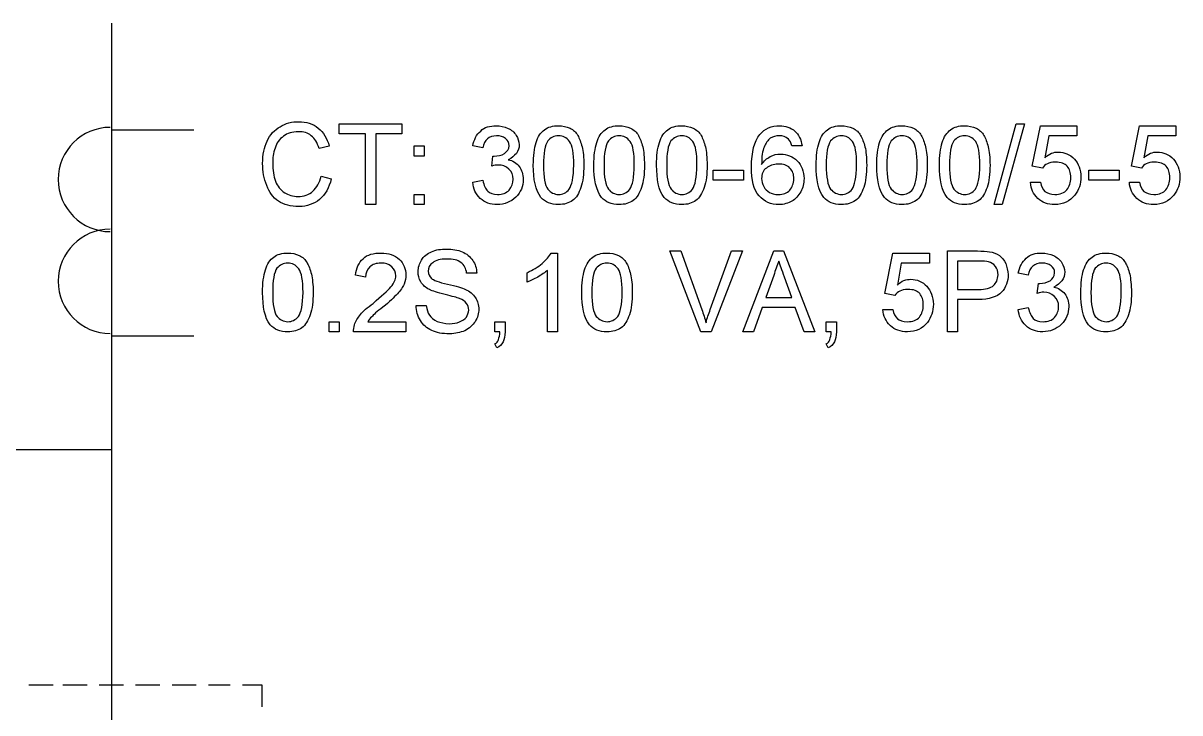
# Model space of a CAD drawing. Header units: millimetres. Extents: x 12 to 286, y 8 to 173.
# Drawn here: x 214.75 to 234.95, y 30.95 to 43 of the extents above; entities that cross this region are included whole.
import ezdxf

# ---------------------------------------------------------------- set-up
doc = ezdxf.new("R2010")
doc.units = ezdxf.units.MM
doc.layers.get('0').update_dxf_attribs({"linetype": 'CONTINUOUS'})

msp = doc.modelspace()

# ---------------------------------------------------------------- linework, layer by layer
at = {"color": 0}
for p, q in [((216.295, 42.9962), (216.295, 31.4399)), ((220.274, 41.0626), (220.274, 41.239)), ((220.274, 41.239), (221.368, 41.239)), ((221.368, 41.239), (221.368, 41.0626)), ((231.705, 39.8279), (232.092, 41.239)), ((232.237, 41.239), (231.849, 39.8279)), ((232.092, 41.239), (232.237, 41.239)), ((232.374, 40.4992), (232.517, 41.2048)), ((232.517, 41.2048), (233.15, 41.2048)), ((233.15, 41.2048), (233.15, 41.0284)), ((234.104, 40.4992), (234.244, 41.2048)), ((234.244, 41.2048), (234.88, 41.2048)), ((234.88, 41.2048), (234.88, 41.0284)), ((216.295, 41.1346), (217.734, 41.1346)), ((220.733, 41.0626), (220.274, 41.0626)), ((220.733, 39.8279), (220.733, 41.0626)), ((221.368, 41.0626), (220.909, 41.0626)), ((220.909, 41.0626), (220.909, 39.8279)), ((232.66, 41.0284), (232.593, 40.6439)), ((233.15, 41.0284), (232.66, 41.0284)), ((234.388, 41.0284), (234.322, 40.6439)), ((234.88, 41.0284), (234.388, 41.0284)), ((220.097, 40.8506), (219.921, 40.8065)), ((221.58, 40.6756), (221.58, 40.852)), ((221.58, 40.852), (221.757, 40.852)), ((221.757, 40.852), (221.757, 40.6756)), ((222.779, 40.816), (222.603, 40.852)), ((228.353, 40.852), (228.177, 40.852)), ((228.353, 40.852), (228.353, 40.852)), ((221.757, 40.6756), (221.58, 40.6756)), ((222.936, 40.4992), (222.954, 40.6756)), ((223.661, 40.5158), (223.661, 40.5158)), ((224.719, 40.5158), (224.719, 40.5158)), ((225.814, 40.5158), (225.814, 40.5158)), ((226.8, 40.2526), (226.8, 40.429)), ((226.8, 40.429), (227.329, 40.429)), ((227.329, 40.429), (227.329, 40.2526)), ((228.6, 40.5158), (228.6, 40.5158)), ((229.658, 40.5158), (229.658, 40.5158)), ((230.753, 40.5158), (230.753, 40.5158)), ((232.551, 40.4633), (232.374, 40.4992)), ((233.363, 40.2526), (233.363, 40.429)), ((233.363, 40.429), (233.892, 40.429)), ((233.892, 40.429), (233.892, 40.2526)), ((234.28, 40.4633), (234.104, 40.4992)), ((219.957, 40.3257), (220.133, 40.2788)), ((222.603, 40.2167), (222.779, 40.2526)), ((227.329, 40.2526), (226.8, 40.2526)), ((232.34, 40.2167), (232.517, 40.2167)), ((233.892, 40.2526), (233.363, 40.2526)), ((234.068, 40.2167), (234.244, 40.2167)), ((221.58, 39.8279), (221.58, 40.0043)), ((221.58, 40.0043), (221.757, 40.0043)), ((221.757, 40.0043), (221.757, 39.8279)), ((220.909, 39.8279), (220.733, 39.8279)), ((221.757, 39.8279), (221.58, 39.8279)), ((231.849, 39.8279), (231.705, 39.8279)), ((223.971, 38.9819), (224.084, 38.9819)), ((224.084, 38.9819), (224.084, 37.6068)), ((226.587, 37.6068), (226.044, 39.0179)), ((226.044, 39.0179), (226.237, 39.0179)), ((226.237, 39.0179), (226.603, 37.9952)), ((226.751, 37.9952), (227.119, 39.0179)), ((227.312, 39.0179), (226.769, 37.6068)), ((227.119, 39.0179), (227.312, 39.0179)), ((227.321, 37.6068), (227.863, 39.0179)), ((227.863, 39.0179), (228.032, 39.0179)), ((228.032, 39.0179), (228.574, 37.6068)), ((229.799, 38.2764), (229.941, 38.9819)), ((229.941, 38.9819), (230.576, 38.9819)), ((230.576, 38.9819), (230.576, 38.8056)), ((230.893, 37.6068), (230.893, 39.0179)), ((230.893, 39.0179), (231.417, 39.0179)), ((230.084, 38.8056), (230.018, 38.421)), ((230.576, 38.8056), (230.084, 38.8056)), ((231.435, 38.8415), (231.069, 38.8415)), ((231.069, 38.8415), (231.069, 38.3466)), ((220.733, 38.559), (220.556, 38.5932)), ((222.673, 38.6292), (222.497, 38.6292)), ((223.555, 38.475), (223.555, 38.6373)), ((223.908, 37.6068), (223.908, 38.6789)), ((227.858, 38.5921), (227.721, 38.2062)), ((232.304, 38.5932), (232.128, 38.6292)), ((228.174, 38.2062), (228.049, 38.559)), ((232.461, 38.2764), (232.479, 38.4528)), ((218.935, 38.293), (218.935, 38.293)), ((224.507, 38.293), (224.507, 38.293)), ((227.721, 38.2062), (228.174, 38.2062)), ((229.975, 38.2404), (229.799, 38.2764)), ((231.069, 38.3466), (231.439, 38.3466)), ((233.222, 38.293), (233.222, 38.293)), ((221.615, 38.064), (221.791, 38.064)), ((227.657, 38.0298), (227.506, 37.6068)), ((228.236, 38.0298), (227.657, 38.0298)), ((228.388, 37.6068), (228.236, 38.0298)), ((229.765, 37.9938), (229.941, 37.9938)), ((231.428, 38.1702), (231.069, 38.1702)), ((231.069, 38.1702), (231.069, 37.6068)), ((232.128, 37.9938), (232.304, 38.0298)), ((220.097, 37.6068), (220.097, 37.7832)), ((220.097, 37.7832), (220.274, 37.7832)), ((220.274, 37.7832), (220.274, 37.6068)), ((220.772, 37.7832), (221.438, 37.7832)), ((221.438, 37.7832), (221.438, 37.6068)), ((222.992, 37.6068), (222.992, 37.7832)), ((222.992, 37.7832), (223.168, 37.7832)), ((223.168, 37.7832), (223.168, 37.6068)), ((228.776, 37.6068), (228.776, 37.7832)), ((228.776, 37.7832), (228.953, 37.7832)), ((228.953, 37.7832), (228.953, 37.6068)), ((220.274, 37.6068), (220.097, 37.6068)), ((221.438, 37.6068), (220.522, 37.6068)), ((223.078, 37.6068), (222.992, 37.6068)), ((224.084, 37.6068), (223.908, 37.6068)), ((226.769, 37.6068), (226.587, 37.6068)), ((227.506, 37.6068), (227.321, 37.6068)), ((228.574, 37.6068), (228.388, 37.6068)), ((228.863, 37.6068), (228.776, 37.6068)), ((231.069, 37.6068), (230.893, 37.6068)), ((216.295, 37.5349), (217.734, 37.5349)), ((223.026, 37.3242), (222.992, 37.3944)), ((228.812, 37.3242), (228.776, 37.3944)), ((216.295, 35.5466), (211.554, 35.5466)), ((214.855, 31.4399), (215.278, 31.4399)), ((215.448, 31.4399), (215.872, 31.4399)), ((216.083, 31.4399), (216.506, 31.4399)), ((216.295, 31.4399), (216.295, 29.8304)), ((216.718, 31.4399), (217.142, 31.4399)), ((217.354, 31.4399), (217.777, 31.4399)), ((217.989, 31.4399), (218.369, 31.4399)), ((218.582, 31.4399), (218.919, 31.4399)), ((218.919, 31.4399), (218.919, 31.0582))]:
    msp.add_line(p, q, dxfattribs=at)
for points in [[(219.242, 41.1882), (219.333, 41.2517), (219.45, 41.275), (219.568, 41.275)], [(219.568, 41.275), (219.691, 41.275), (219.815, 41.238), (219.906, 41.1635)], [(222.743, 41.1124), (222.804, 41.1812), (222.906, 41.2048), (223.015, 41.2048)], [(223.015, 41.2048), (223.081, 41.2048), (223.157, 41.1896), (223.22, 41.1593)], [(223.857, 41.1346), (223.916, 41.1812), (224.004, 41.2048), (224.102, 41.2048)], [(224.102, 41.2048), (224.168, 41.2048), (224.241, 41.1896), (224.302, 41.1607)], [(224.915, 41.1346), (224.975, 41.1812), (225.063, 41.2048), (225.16, 41.2048)], [(225.16, 41.2048), (225.227, 41.2048), (225.3, 41.1896), (225.36, 41.1607)], [(226.009, 41.1346), (226.067, 41.1812), (226.155, 41.2048), (226.255, 41.2048)], [(226.255, 41.2048), (226.321, 41.2048), (226.392, 41.1896), (226.454, 41.1607)], [(227.619, 41.0503), (227.701, 41.1565), (227.819, 41.2048), (227.963, 41.2048)], [(227.963, 41.2048), (228.06, 41.2048), (228.16, 41.173), (228.229, 41.111)], [(228.796, 41.1346), (228.855, 41.1812), (228.943, 41.2048), (229.041, 41.2048)], [(229.041, 41.2048), (229.107, 41.2048), (229.18, 41.1896), (229.241, 41.1607)], [(229.854, 41.1346), (229.913, 41.1812), (230.002, 41.2048), (230.099, 41.2048)], [(230.099, 41.2048), (230.166, 41.2048), (230.239, 41.1896), (230.299, 41.1607)], [(230.948, 41.1346), (231.006, 41.1812), (231.094, 41.2048), (231.194, 41.2048)], [(231.194, 41.2048), (231.26, 41.2048), (231.331, 41.1896), (231.393, 41.1607)], [(216.274, 41.1759), (215.772, 41.1759), (215.364, 40.7691), (215.364, 40.2664)], [(219.014, 40.936), (219.064, 41.0531), (219.144, 41.1304), (219.242, 41.1882)], [(219.3, 41.0214), (219.225, 40.972), (219.181, 40.9004), (219.152, 40.8146)], [(219.56, 41.0986), (219.447, 41.0986), (219.37, 41.0725), (219.3, 41.0214)], [(219.785, 41.0298), (219.724, 41.0863), (219.651, 41.0986), (219.56, 41.0986)], [(219.921, 40.8065), (219.891, 40.9127), (219.845, 40.9829), (219.785, 41.0298)], [(219.906, 41.1635), (219.992, 41.0916), (220.062, 40.9843), (220.097, 40.8506)], [(222.603, 40.852), (222.624, 40.9635), (222.67, 41.0503), (222.743, 41.1124)], [(223.02, 41.0284), (222.947, 41.0284), (222.903, 41.0104), (222.86, 40.9744)], [(223.177, 40.9801), (223.133, 41.0161), (223.084, 41.0284), (223.02, 41.0284)], [(223.22, 41.1593), (223.277, 41.1332), (223.331, 41.0877), (223.363, 41.0365)], [(223.363, 41.0365), (223.391, 40.9938), (223.415, 40.9293), (223.415, 40.8711)], [(223.711, 40.9099), (223.738, 41.0175), (223.792, 41.0877), (223.857, 41.1346)], [(224.101, 41.0284), (224.021, 41.0284), (223.963, 40.9981), (223.913, 40.9388)], [(224.295, 40.9265), (224.236, 41.0048), (224.182, 41.0284), (224.101, 41.0284)], [(224.302, 41.1607), (224.36, 41.1346), (224.408, 41.0905), (224.437, 41.0351)], [(224.437, 41.0351), (224.467, 40.9896), (224.492, 40.9127), (224.513, 40.8354)], [(224.769, 40.9099), (224.797, 41.0175), (224.85, 41.0877), (224.915, 41.1346)], [(225.159, 41.0284), (225.079, 41.0284), (225.021, 40.9981), (224.972, 40.9388)], [(225.353, 40.9265), (225.294, 41.0048), (225.24, 41.0284), (225.159, 41.0284)], [(225.36, 41.1607), (225.418, 41.1346), (225.466, 41.0905), (225.495, 41.0351)], [(225.495, 41.0351), (225.526, 40.9896), (225.55, 40.9127), (225.571, 40.8354)], [(225.862, 40.9099), (225.891, 41.0175), (225.945, 41.0877), (226.009, 41.1346)], [(226.252, 41.0284), (226.172, 41.0284), (226.115, 40.9981), (226.065, 40.9388)], [(226.446, 40.9265), (226.387, 41.0048), (226.334, 41.0284), (226.252, 41.0284)], [(226.454, 41.1607), (226.512, 41.1346), (226.559, 41.0905), (226.59, 41.0351)], [(226.59, 41.0351), (226.62, 40.9896), (226.645, 40.9127), (226.665, 40.8354)], [(227.471, 40.4827), (227.471, 40.7487), (227.52, 40.9317), (227.619, 41.0503)], [(227.952, 41.0284), (227.893, 41.0284), (227.849, 41.0147), (227.798, 40.9871)], [(228.115, 40.9691), (228.068, 41.0161), (228.017, 41.0284), (227.952, 41.0284)], [(228.229, 41.111), (228.293, 41.0559), (228.34, 40.9621), (228.353, 40.852)], [(228.65, 40.9099), (228.677, 41.0175), (228.731, 41.0877), (228.796, 41.1346)], [(229.04, 41.0284), (228.96, 41.0284), (228.902, 40.9981), (228.852, 40.9388)], [(229.234, 40.9265), (229.175, 41.0048), (229.121, 41.0284), (229.04, 41.0284)], [(229.241, 41.1607), (229.298, 41.1346), (229.347, 41.0905), (229.376, 41.0351)], [(229.376, 41.0351), (229.406, 40.9896), (229.431, 40.9127), (229.452, 40.8354)], [(229.708, 40.9099), (229.736, 41.0175), (229.789, 41.0877), (229.854, 41.1346)], [(230.098, 41.0284), (230.018, 41.0284), (229.96, 40.9981), (229.911, 40.9388)], [(230.292, 40.9265), (230.233, 41.0048), (230.179, 41.0284), (230.098, 41.0284)], [(230.299, 41.1607), (230.357, 41.1346), (230.405, 41.0905), (230.434, 41.0351)], [(230.434, 41.0351), (230.464, 40.9896), (230.489, 40.9127), (230.51, 40.8354)], [(230.801, 40.9099), (230.83, 41.0175), (230.884, 41.0877), (230.948, 41.1346)], [(231.191, 41.0284), (231.111, 41.0284), (231.054, 40.9981), (231.003, 40.9388)], [(231.385, 40.9265), (231.326, 41.0048), (231.273, 41.0284), (231.191, 41.0284)], [(231.393, 41.1607), (231.451, 41.1346), (231.498, 41.0905), (231.528, 41.0351)], [(231.528, 41.0351), (231.559, 40.9896), (231.583, 40.9127), (231.604, 40.8354)], [(218.935, 40.5448), (218.935, 40.7031), (218.961, 40.8245), (219.014, 40.936)], [(219.152, 40.8146), (219.122, 40.7278), (219.111, 40.6382), (219.111, 40.5462)], [(222.86, 40.9744), (222.815, 40.9455), (222.792, 40.8862), (222.779, 40.816)], [(223.158, 40.7183), (223.202, 40.7568), (223.238, 40.7942), (223.238, 40.8563)], [(223.238, 40.8563), (223.238, 40.9166), (223.217, 40.9469), (223.177, 40.9801)], [(223.415, 40.8711), (223.415, 40.8217), (223.398, 40.7652), (223.366, 40.7197)], [(223.661, 40.5158), (223.661, 40.6809), (223.678, 40.8065), (223.711, 40.9099)], [(223.913, 40.9388), (223.861, 40.8686), (223.838, 40.7211), (223.838, 40.5172)], [(224.367, 40.5172), (224.367, 40.7278), (224.343, 40.8587), (224.295, 40.9265)], [(224.513, 40.8354), (224.531, 40.7624), (224.543, 40.6495), (224.543, 40.5158)], [(224.719, 40.5158), (224.719, 40.6809), (224.736, 40.8065), (224.769, 40.9099)], [(224.972, 40.9388), (224.919, 40.8686), (224.896, 40.7211), (224.896, 40.5172)], [(225.425, 40.5172), (225.425, 40.7278), (225.402, 40.8587), (225.353, 40.9265)], [(225.571, 40.8354), (225.589, 40.7624), (225.601, 40.6495), (225.601, 40.5158)], [(225.814, 40.5158), (225.814, 40.6809), (225.829, 40.8065), (225.862, 40.9099)], [(226.065, 40.9388), (226.013, 40.8686), (225.99, 40.7211), (225.99, 40.5172)], [(226.519, 40.5172), (226.519, 40.7278), (226.494, 40.8587), (226.446, 40.9265)], [(226.665, 40.8354), (226.683, 40.7624), (226.696, 40.6495), (226.696, 40.5158)], [(227.693, 40.8326), (227.66, 40.7719), (227.649, 40.6633), (227.648, 40.5253)], [(227.798, 40.9871), (227.755, 40.954), (227.724, 40.9004), (227.693, 40.8326)], [(228.177, 40.852), (228.162, 40.9056), (228.141, 40.9444), (228.115, 40.9691)], [(228.6, 40.5158), (228.6, 40.6809), (228.617, 40.8065), (228.65, 40.9099)], [(228.852, 40.9388), (228.8, 40.8686), (228.776, 40.7211), (228.776, 40.5172)], [(229.306, 40.5172), (229.306, 40.7278), (229.282, 40.8587), (229.234, 40.9265)], [(229.452, 40.8354), (229.47, 40.7624), (229.482, 40.6495), (229.482, 40.5158)], [(229.658, 40.5158), (229.658, 40.6809), (229.675, 40.8065), (229.708, 40.9099)], [(229.911, 40.9388), (229.858, 40.8686), (229.835, 40.7211), (229.835, 40.5172)], [(230.364, 40.5172), (230.364, 40.7278), (230.341, 40.8587), (230.292, 40.9265)], [(230.51, 40.8354), (230.528, 40.7624), (230.54, 40.6495), (230.54, 40.5158)], [(230.753, 40.5158), (230.753, 40.6809), (230.768, 40.8065), (230.801, 40.9099)], [(231.003, 40.9388), (230.952, 40.8686), (230.929, 40.7211), (230.929, 40.5172)], [(231.458, 40.5172), (231.458, 40.7278), (231.433, 40.8587), (231.385, 40.9265)], [(231.604, 40.8354), (231.622, 40.7624), (231.635, 40.6495), (231.635, 40.5158)], [(222.954, 40.6756), (222.954, 40.6742), (222.974, 40.6742), (222.98, 40.6742)], [(222.98, 40.6742), (223.038, 40.6742), (223.106, 40.6894), (223.158, 40.7183)], [(223.366, 40.7197), (223.326, 40.6823), (223.286, 40.6368), (223.223, 40.6107)], [(223.223, 40.6107), (223.299, 40.6012), (223.369, 40.5515), (223.416, 40.4922)], [(227.648, 40.5253), (227.689, 40.5917), (227.739, 40.6344), (227.797, 40.6647)], [(227.797, 40.6647), (227.853, 40.6989), (227.917, 40.7099), (227.981, 40.7099)], [(227.981, 40.7099), (228.089, 40.7099), (228.191, 40.67), (228.269, 40.5917)], [(232.593, 40.6439), (232.666, 40.7225), (232.748, 40.7458), (232.831, 40.7458)], [(232.831, 40.7458), (232.93, 40.7458), (233.033, 40.7046), (233.109, 40.6231)], [(233.109, 40.6231), (233.174, 40.5476), (233.222, 40.4372), (233.222, 40.3091)], [(234.322, 40.6439), (234.395, 40.7225), (234.476, 40.7458), (234.559, 40.7458)], [(234.559, 40.7458), (234.658, 40.7458), (234.761, 40.7046), (234.837, 40.6231)], [(234.837, 40.6231), (234.903, 40.5476), (234.95, 40.4372), (234.95, 40.3091)], [(219.006, 40.1602), (218.958, 40.2869), (218.935, 40.4082), (218.935, 40.5448)], [(219.111, 40.5462), (219.111, 40.4343), (219.127, 40.3229), (219.162, 40.2347)], [(223.051, 40.5172), (223.012, 40.5225), (222.982, 40.5116), (222.936, 40.4992)], [(223.235, 40.4467), (223.176, 40.4992), (223.125, 40.5172), (223.051, 40.5172)], [(223.308, 40.2689), (223.308, 40.3475), (223.284, 40.4001), (223.235, 40.4467)], [(223.416, 40.4922), (223.461, 40.4343), (223.485, 40.3571), (223.485, 40.2664)], [(223.795, 39.9507), (223.697, 40.0816), (223.661, 40.2636), (223.661, 40.5158)], [(223.838, 40.5172), (223.838, 40.3063), (223.862, 40.1602), (223.913, 40.0981)], [(224.289, 40.0981), (224.331, 40.1645), (224.367, 40.2992), (224.367, 40.5172)], [(224.543, 40.5158), (224.543, 40.3641), (224.526, 40.2276), (224.493, 40.1242)], [(224.853, 39.9507), (224.755, 40.0816), (224.719, 40.2636), (224.719, 40.5158)], [(224.896, 40.5172), (224.896, 40.3063), (224.921, 40.1602), (224.972, 40.0981)], [(225.348, 40.0981), (225.389, 40.1645), (225.425, 40.2992), (225.425, 40.5172)], [(225.601, 40.5158), (225.601, 40.3641), (225.585, 40.2276), (225.552, 40.1242)], [(225.947, 39.9507), (225.848, 40.0816), (225.814, 40.2636), (225.814, 40.5158)], [(225.99, 40.5172), (225.99, 40.3063), (226.015, 40.1602), (226.066, 40.0981)], [(226.442, 40.0981), (226.483, 40.1645), (226.519, 40.2992), (226.519, 40.5172)], [(226.696, 40.5158), (226.696, 40.3641), (226.679, 40.2276), (226.646, 40.1242)], [(227.605, 39.981), (227.506, 40.09), (227.471, 40.2498), (227.471, 40.4827)], [(227.73, 40.4647), (227.671, 40.4301), (227.648, 40.3585), (227.648, 40.283)], [(227.933, 40.5335), (227.853, 40.5335), (227.785, 40.5116), (227.73, 40.4647)], [(228.141, 40.4647), (228.094, 40.5225), (228.025, 40.5335), (227.933, 40.5335)], [(228.211, 40.2759), (228.211, 40.3599), (228.188, 40.4192), (228.141, 40.4647)], [(228.269, 40.5917), (228.341, 40.5158), (228.388, 40.4082), (228.388, 40.2816)], [(228.734, 39.9507), (228.636, 40.0816), (228.6, 40.2636), (228.6, 40.5158)], [(228.776, 40.5172), (228.776, 40.3063), (228.801, 40.1602), (228.852, 40.0981)], [(229.228, 40.0981), (229.27, 40.1645), (229.306, 40.2992), (229.306, 40.5172)], [(229.482, 40.5158), (229.482, 40.3641), (229.465, 40.2276), (229.432, 40.1242)], [(229.792, 39.9507), (229.694, 40.0816), (229.658, 40.2636), (229.658, 40.5158)], [(229.835, 40.5172), (229.835, 40.3063), (229.859, 40.1602), (229.911, 40.0981)], [(230.287, 40.0981), (230.328, 40.1645), (230.364, 40.2992), (230.364, 40.5172)], [(230.54, 40.5158), (230.54, 40.3641), (230.524, 40.2276), (230.491, 40.1242)], [(230.886, 39.9507), (230.787, 40.0816), (230.753, 40.2636), (230.753, 40.5158)], [(230.929, 40.5172), (230.929, 40.3063), (230.954, 40.1602), (231.005, 40.0981)], [(231.381, 40.0981), (231.422, 40.1645), (231.458, 40.2992), (231.458, 40.5172)], [(231.635, 40.5158), (231.635, 40.3641), (231.618, 40.2276), (231.585, 40.1242)], [(232.636, 40.5391), (232.598, 40.5296), (232.574, 40.495), (232.551, 40.4633)], [(232.778, 40.5694), (232.712, 40.5694), (232.669, 40.5599), (232.636, 40.5391)], [(232.985, 40.4964), (232.941, 40.5462), (232.876, 40.5694), (232.778, 40.5694)], [(233.046, 40.2978), (233.046, 40.3902), (233.025, 40.4481), (232.985, 40.4964)], [(234.364, 40.5391), (234.326, 40.5296), (234.302, 40.495), (234.28, 40.4633)], [(234.506, 40.5694), (234.44, 40.5694), (234.399, 40.5599), (234.364, 40.5391)], [(234.713, 40.4964), (234.669, 40.5462), (234.604, 40.5694), (234.506, 40.5694)], [(234.774, 40.2978), (234.774, 40.3902), (234.753, 40.4481), (234.713, 40.4964)], [(215.364, 40.2664), (215.364, 39.7633), (215.772, 39.3555), (216.274, 39.3555)], [(219.162, 40.2347), (219.191, 40.1518), (219.249, 40.0787), (219.32, 40.0346)], [(219.814, 40.0597), (219.873, 40.1242), (219.932, 40.2071), (219.957, 40.3257)], [(220.133, 40.2788), (220.096, 40.1228), (220.029, 40.0004), (219.929, 39.9175)], [(222.736, 39.9369), (222.65, 40.0195), (222.614, 40.1024), (222.603, 40.2167)], [(222.779, 40.2526), (222.799, 40.1645), (222.826, 40.101), (222.865, 40.0625)], [(223.238, 40.0816), (223.285, 40.1422), (223.308, 40.1948), (223.308, 40.2689)], [(223.485, 40.2664), (223.485, 40.1507), (223.442, 40.0417), (223.355, 39.9563)], [(227.648, 40.283), (227.648, 40.2361), (227.66, 40.1877), (227.686, 40.1422)], [(228.14, 40.0773), (228.177, 40.1366), (228.211, 40.192), (228.211, 40.2759)], [(228.388, 40.2816), (228.388, 40.2001), (228.37, 40.1214), (228.331, 40.0498)], [(232.471, 39.9355), (232.385, 40.017), (232.351, 40.0995), (232.34, 40.2167)], [(232.517, 40.2167), (232.529, 40.1465), (232.555, 40.0939), (232.593, 40.0583)], [(232.978, 40.0858), (233.021, 40.1479), (233.046, 40.2096), (233.046, 40.2978)], [(233.222, 40.3091), (233.222, 40.192), (233.186, 40.0816), (233.116, 39.9919)], [(234.199, 39.9355), (234.115, 40.017), (234.079, 40.0995), (234.068, 40.2167)], [(234.244, 40.2167), (234.257, 40.1465), (234.283, 40.0939), (234.323, 40.0583)], [(234.706, 40.0858), (234.75, 40.1479), (234.774, 40.2096), (234.774, 40.2978)], [(234.95, 40.3091), (234.95, 40.192), (234.914, 40.0816), (234.845, 39.9919)], [(219.214, 39.8872), (219.112, 39.9549), (219.053, 40.0417), (219.006, 40.1602)], [(219.32, 40.0346), (219.381, 39.9934), (219.47, 39.9701), (219.554, 39.9701)], [(219.554, 39.9701), (219.65, 39.9701), (219.742, 39.999), (219.814, 40.0597)], [(222.865, 40.0625), (222.899, 40.0279), (222.961, 40.0043), (223.037, 40.0043)], [(223.037, 40.0043), (223.121, 40.0043), (223.193, 40.0308), (223.238, 40.0816)], [(223.913, 40.0981), (223.963, 40.0403), (224.028, 40.0043), (224.102, 40.0043)], [(224.102, 40.0043), (224.171, 40.0043), (224.24, 40.036), (224.289, 40.0981)], [(224.493, 40.1242), (224.455, 40.0279), (224.414, 39.9464), (224.347, 39.8999)], [(224.972, 40.0981), (225.021, 40.0403), (225.086, 40.0043), (225.16, 40.0043)], [(225.16, 40.0043), (225.229, 40.0043), (225.298, 40.036), (225.348, 40.0981)], [(225.552, 40.1242), (225.513, 40.0279), (225.472, 39.9464), (225.406, 39.8999)], [(226.066, 40.0981), (226.114, 40.0403), (226.179, 40.0043), (226.255, 40.0043)], [(226.255, 40.0043), (226.324, 40.0043), (226.391, 40.036), (226.442, 40.0981)], [(226.646, 40.1242), (226.606, 40.0279), (226.564, 39.9464), (226.5, 39.8999)], [(227.686, 40.1422), (227.711, 40.0981), (227.744, 40.0636), (227.785, 40.0403)], [(227.785, 40.0403), (227.814, 40.017), (227.878, 40.0043), (227.94, 40.0043)], [(227.94, 40.0043), (228.022, 40.0043), (228.093, 40.0293), (228.14, 40.0773)], [(228.331, 40.0498), (228.29, 39.9867), (228.242, 39.9232), (228.177, 39.8861)], [(228.852, 40.0981), (228.902, 40.0403), (228.967, 40.0043), (229.041, 40.0043)], [(229.041, 40.0043), (229.11, 40.0043), (229.179, 40.036), (229.228, 40.0981)], [(229.432, 40.1242), (229.394, 40.0279), (229.352, 39.9464), (229.286, 39.8999)], [(229.911, 40.0981), (229.96, 40.0403), (230.025, 40.0043), (230.099, 40.0043)], [(230.099, 40.0043), (230.168, 40.0043), (230.237, 40.036), (230.287, 40.0981)], [(230.491, 40.1242), (230.452, 40.0279), (230.411, 39.9464), (230.344, 39.8999)], [(231.005, 40.0981), (231.053, 40.0403), (231.118, 40.0043), (231.194, 40.0043)], [(231.194, 40.0043), (231.262, 40.0043), (231.33, 40.036), (231.381, 40.0981)], [(231.585, 40.1242), (231.545, 40.0279), (231.503, 39.9464), (231.439, 39.8999)], [(232.593, 40.0583), (232.631, 40.0279), (232.692, 40.0043), (232.767, 40.0043)], [(232.767, 40.0043), (232.861, 40.0043), (232.932, 40.0322), (232.978, 40.0858)], [(233.116, 39.9919), (233.031, 39.8872), (232.914, 39.8279), (232.767, 39.8279)], [(234.323, 40.0583), (234.36, 40.0279), (234.419, 40.0043), (234.497, 40.0043)], [(234.845, 39.9919), (234.76, 39.8872), (234.643, 39.8279), (234.495, 39.8279)], [(234.497, 40.0043), (234.59, 40.0043), (234.662, 40.0322), (234.706, 40.0858)], [(219.571, 39.7937), (219.425, 39.7937), (219.306, 39.8254), (219.214, 39.8872)], [(219.929, 39.9175), (219.829, 39.8406), (219.713, 39.7937), (219.571, 39.7937)], [(223.031, 39.8279), (222.911, 39.8279), (222.815, 39.8653), (222.736, 39.9369)], [(223.355, 39.9563), (223.266, 39.8748), (223.162, 39.8279), (223.031, 39.8279)], [(224.102, 39.8279), (223.966, 39.8279), (223.869, 39.8695), (223.795, 39.9507)], [(224.347, 39.8999), (224.277, 39.8515), (224.201, 39.8279), (224.102, 39.8279)], [(225.16, 39.8279), (225.024, 39.8279), (224.928, 39.8695), (224.853, 39.9507)], [(225.406, 39.8999), (225.335, 39.8515), (225.26, 39.8279), (225.16, 39.8279)], [(226.255, 39.8279), (226.118, 39.8279), (226.022, 39.8695), (225.947, 39.9507)], [(226.5, 39.8999), (226.43, 39.8515), (226.352, 39.8279), (226.255, 39.8279)], [(227.954, 39.8279), (227.803, 39.8279), (227.695, 39.8791), (227.605, 39.981)], [(228.177, 39.8861), (228.111, 39.8515), (228.036, 39.8279), (227.954, 39.8279)], [(229.041, 39.8279), (228.904, 39.8279), (228.808, 39.8695), (228.734, 39.9507)], [(229.286, 39.8999), (229.216, 39.8515), (229.14, 39.8279), (229.041, 39.8279)], [(230.099, 39.8279), (229.963, 39.8279), (229.866, 39.8695), (229.792, 39.9507)], [(230.344, 39.8999), (230.274, 39.8515), (230.198, 39.8279), (230.099, 39.8279)], [(231.194, 39.8279), (231.057, 39.8279), (230.96, 39.8695), (230.886, 39.9507)], [(231.439, 39.8999), (231.369, 39.8515), (231.291, 39.8279), (231.194, 39.8279)], [(232.767, 39.8279), (232.645, 39.8279), (232.547, 39.8639), (232.471, 39.9355)], [(234.495, 39.8279), (234.372, 39.8279), (234.276, 39.8639), (234.199, 39.9355)], [(216.274, 39.3982), (215.772, 39.3982), (215.364, 38.9901), (215.364, 38.4888)], [(219.13, 38.9117), (219.188, 38.9587), (219.276, 38.9819), (219.376, 38.9819)], [(219.376, 38.9819), (219.442, 38.9819), (219.513, 38.9682), (219.575, 38.9393)], [(220.691, 38.8828), (220.76, 38.9587), (220.875, 38.9819), (221.007, 38.9819)], [(221.007, 38.9819), (221.131, 38.9819), (221.244, 38.9449), (221.323, 38.8719)], [(221.71, 38.8592), (221.743, 38.9283), (221.81, 38.971), (221.886, 39.0042)], [(221.886, 39.0042), (221.957, 39.0398), (222.05, 39.0521), (222.145, 39.0521)], [(222.145, 39.0521), (222.249, 39.0521), (222.341, 39.0356), (222.421, 39.0013)], [(222.421, 39.0013), (222.49, 38.9738), (222.562, 38.9184), (222.604, 38.8525)], [(223.814, 38.7985), (223.884, 38.8634), (223.941, 38.9227), (223.971, 38.9819)], [(224.703, 38.9117), (224.762, 38.9587), (224.85, 38.9819), (224.948, 38.9819)], [(224.948, 38.9819), (225.016, 38.9819), (225.087, 38.9682), (225.148, 38.9393)], [(231.417, 39.0179), (231.498, 39.0179), (231.578, 39.0123), (231.626, 39.0042)], [(231.626, 39.0042), (231.685, 38.9957), (231.752, 38.9696), (231.798, 38.9364)], [(232.268, 38.8895), (232.329, 38.9587), (232.431, 38.9819), (232.54, 38.9819)], [(232.54, 38.9819), (232.606, 38.9819), (232.682, 38.9668), (232.745, 38.9364)], [(233.418, 38.9117), (233.475, 38.9587), (233.564, 38.9819), (233.663, 38.9819)], [(233.663, 38.9819), (233.729, 38.9819), (233.801, 38.9682), (233.863, 38.9393)], [(218.983, 38.687), (219.012, 38.7946), (219.065, 38.8648), (219.13, 38.9117)], [(219.373, 38.8056), (219.293, 38.8056), (219.236, 38.7752), (219.185, 38.716)], [(219.567, 38.705), (219.508, 38.7823), (219.455, 38.8056), (219.373, 38.8056)], [(219.575, 38.9393), (219.633, 38.9117), (219.68, 38.8676), (219.71, 38.8126)], [(219.71, 38.8126), (219.741, 38.7671), (219.765, 38.6913), (219.786, 38.6126)], [(220.556, 38.5932), (220.569, 38.7202), (220.614, 38.8165), (220.691, 38.8828)], [(221.003, 38.8056), (220.915, 38.8056), (220.857, 38.7837), (220.807, 38.7396)], [(221.19, 38.7421), (221.131, 38.7932), (221.08, 38.8056), (221.003, 38.8056)], [(221.323, 38.8719), (221.391, 38.7999), (221.438, 38.7078), (221.438, 38.5988)], [(221.651, 38.6567), (221.651, 38.7311), (221.67, 38.7974), (221.71, 38.8592)], [(221.904, 38.8137), (221.85, 38.7809), (221.827, 38.723), (221.827, 38.6637)], [(222.152, 38.8758), (222.037, 38.8758), (221.957, 38.8553), (221.904, 38.8137)], [(222.399, 38.8137), (222.341, 38.8634), (222.261, 38.8758), (222.152, 38.8758)], [(222.497, 38.6292), (222.487, 38.7103), (222.454, 38.7724), (222.399, 38.8137)], [(222.604, 38.8525), (222.647, 38.7946), (222.67, 38.7117), (222.673, 38.6292)], [(223.555, 38.6373), (223.654, 38.6913), (223.74, 38.7354), (223.814, 38.7985)], [(224.557, 38.687), (224.586, 38.7946), (224.638, 38.8648), (224.703, 38.9117)], [(224.947, 38.8056), (224.867, 38.8056), (224.81, 38.7752), (224.759, 38.716)], [(225.141, 38.705), (225.082, 38.7823), (225.03, 38.8056), (224.947, 38.8056)], [(225.148, 38.9393), (225.207, 38.9117), (225.254, 38.8676), (225.285, 38.8126)], [(225.285, 38.8126), (225.314, 38.7671), (225.34, 38.6913), (225.359, 38.6126)], [(227.947, 38.8415), (227.914, 38.7629), (227.89, 38.6803), (227.858, 38.5921)], [(228.049, 38.559), (228.002, 38.687), (227.973, 38.7696), (227.947, 38.8415)], [(231.611, 38.8288), (231.575, 38.8415), (231.52, 38.8415), (231.435, 38.8415)], [(231.729, 38.7477), (231.691, 38.796), (231.661, 38.8151), (231.611, 38.8288)], [(231.798, 38.9364), (231.837, 38.9075), (231.881, 38.8578), (231.909, 38.7985)], [(231.909, 38.7985), (231.928, 38.7421), (231.951, 38.6747), (231.951, 38.6045)], [(232.128, 38.6292), (232.149, 38.7406), (232.195, 38.8278), (232.268, 38.8895)], [(232.545, 38.8056), (232.472, 38.8056), (232.428, 38.7876), (232.385, 38.7533)], [(232.702, 38.7572), (232.658, 38.7932), (232.609, 38.8056), (232.545, 38.8056)], [(232.745, 38.9364), (232.802, 38.9103), (232.856, 38.8662), (232.888, 38.8137)], [(232.888, 38.8137), (232.916, 38.771), (232.94, 38.7064), (232.94, 38.6486)], [(233.27, 38.687), (233.299, 38.7946), (233.353, 38.8648), (233.418, 38.9117)], [(233.66, 38.8056), (233.58, 38.8056), (233.524, 38.7752), (233.473, 38.716)], [(233.855, 38.705), (233.795, 38.7823), (233.743, 38.8056), (233.66, 38.8056)], [(233.863, 38.9393), (233.921, 38.9117), (233.968, 38.8676), (233.998, 38.8126)], [(233.998, 38.8126), (234.028, 38.7671), (234.053, 38.6913), (234.074, 38.6126)], [(218.935, 38.293), (218.935, 38.4598), (218.95, 38.5837), (218.983, 38.687)], [(219.185, 38.716), (219.134, 38.6457), (219.111, 38.4997), (219.111, 38.2944)], [(219.64, 38.2944), (219.64, 38.505), (219.615, 38.6362), (219.567, 38.705)], [(219.786, 38.6126), (219.804, 38.5396), (219.817, 38.4267), (219.817, 38.293)], [(220.807, 38.7396), (220.758, 38.7064), (220.734, 38.6362), (220.733, 38.559)], [(221.176, 38.3893), (221.228, 38.4651), (221.262, 38.5202), (221.262, 38.5865)], [(221.262, 38.5865), (221.262, 38.65), (221.239, 38.6994), (221.19, 38.7421)], [(221.438, 38.5988), (221.438, 38.5533), (221.427, 38.4898), (221.404, 38.4362)], [(221.699, 38.4775), (221.662, 38.5339), (221.651, 38.5907), (221.651, 38.6567)], [(221.827, 38.6637), (221.827, 38.6126), (221.845, 38.5713), (221.882, 38.5381)], [(223.908, 38.6789), (223.865, 38.6472), (223.81, 38.6016), (223.741, 38.5632)], [(224.507, 38.293), (224.507, 38.4598), (224.524, 38.5837), (224.557, 38.687)], [(224.759, 38.716), (224.707, 38.6457), (224.683, 38.4997), (224.683, 38.2944)], [(225.213, 38.2944), (225.213, 38.505), (225.189, 38.6362), (225.141, 38.705)], [(225.359, 38.6126), (225.378, 38.5396), (225.389, 38.4267), (225.389, 38.293)], [(231.698, 38.4129), (231.739, 38.4584), (231.775, 38.5191), (231.775, 38.5988)], [(231.775, 38.5988), (231.775, 38.6662), (231.76, 38.7064), (231.729, 38.7477)], [(231.951, 38.6045), (231.951, 38.4912), (231.914, 38.3812), (231.838, 38.2958)], [(232.385, 38.7533), (232.34, 38.723), (232.317, 38.6651), (232.304, 38.5932)], [(232.683, 38.4955), (232.727, 38.5353), (232.763, 38.5727), (232.763, 38.6348)], [(232.763, 38.6348), (232.763, 38.6941), (232.742, 38.7244), (232.702, 38.7572)], [(232.94, 38.6486), (232.94, 38.5988), (232.923, 38.5424), (232.891, 38.4969)], [(233.222, 38.293), (233.222, 38.4598), (233.237, 38.5837), (233.27, 38.687)], [(233.473, 38.716), (233.422, 38.6457), (233.398, 38.4997), (233.398, 38.2944)], [(233.928, 38.2944), (233.928, 38.505), (233.903, 38.6362), (233.855, 38.705)], [(234.074, 38.6126), (234.091, 38.5396), (234.104, 38.4267), (234.104, 38.293)], [(215.364, 38.4888), (215.364, 37.9857), (215.772, 37.5779), (216.274, 37.5779)], [(220.864, 38.1014), (221.007, 38.2393), (221.12, 38.3233), (221.176, 38.3893)], [(221.404, 38.4362), (221.38, 38.3879), (221.343, 38.3275), (221.289, 38.2683)], [(221.847, 38.3438), (221.774, 38.3812), (221.732, 38.4253), (221.699, 38.4775)], [(221.882, 38.5381), (221.911, 38.5135), (222.012, 38.4722), (222.165, 38.4376)], [(222.165, 38.4376), (222.311, 38.4087), (222.419, 38.3727), (222.475, 38.348)], [(223.741, 38.5632), (223.669, 38.5339), (223.61, 38.4941), (223.555, 38.475)], [(230.018, 38.421), (230.091, 38.4997), (230.172, 38.523), (230.255, 38.523)], [(230.255, 38.523), (230.354, 38.523), (230.458, 38.4831), (230.533, 38.4006)], [(230.533, 38.4006), (230.6, 38.3247), (230.646, 38.2143), (230.646, 38.0862)], [(231.439, 38.3466), (231.555, 38.3466), (231.647, 38.3688), (231.698, 38.4129)], [(232.479, 38.4528), (232.479, 38.4514), (232.499, 38.4514), (232.505, 38.4514)], [(232.505, 38.4514), (232.563, 38.4514), (232.631, 38.4665), (232.683, 38.4955)], [(232.891, 38.4969), (232.851, 38.4598), (232.811, 38.4157), (232.748, 38.3879)], [(232.748, 38.3879), (232.824, 38.3783), (232.894, 38.3286), (232.941, 38.2693)], [(219.068, 37.7278), (218.969, 37.8587), (218.935, 38.0407), (218.935, 38.293)], [(219.111, 38.2944), (219.111, 38.0834), (219.136, 37.9374), (219.186, 37.8753)], [(219.563, 37.8753), (219.604, 37.943), (219.64, 38.0781), (219.64, 38.2944)], [(219.817, 38.293), (219.817, 38.1413), (219.8, 38.0048), (219.767, 37.9017)], [(221.289, 38.2683), (221.228, 38.2115), (221.152, 38.1303), (221.036, 38.034)], [(222.121, 38.2556), (221.987, 38.2944), (221.9, 38.3163), (221.847, 38.3438)], [(222.373, 38.1868), (222.329, 38.2076), (222.251, 38.2242), (222.121, 38.2556)], [(222.497, 38.1028), (222.461, 38.1469), (222.432, 38.1649), (222.373, 38.1868)], [(222.475, 38.348), (222.551, 38.3205), (222.614, 38.2598), (222.651, 38.202)], [(222.651, 38.202), (222.685, 38.1441), (222.709, 38.0753), (222.709, 37.9995)], [(224.642, 37.7278), (224.543, 37.8587), (224.507, 38.0407), (224.507, 38.293)], [(224.683, 38.2944), (224.683, 38.0834), (224.71, 37.9374), (224.761, 37.8753)], [(225.137, 37.8753), (225.178, 37.943), (225.213, 38.0781), (225.213, 38.2944)], [(225.389, 38.293), (225.389, 38.1413), (225.374, 38.0048), (225.341, 37.9017)], [(230.061, 38.3177), (230.022, 38.3081), (229.999, 38.2722), (229.975, 38.2404)], [(230.203, 38.3466), (230.136, 38.3466), (230.094, 38.3371), (230.061, 38.3177)], [(230.409, 38.2736), (230.365, 38.3233), (230.3, 38.3466), (230.203, 38.3466)], [(230.47, 38.0753), (230.47, 38.1674), (230.449, 38.2252), (230.409, 38.2736)], [(231.838, 38.2958), (231.753, 38.2171), (231.625, 38.1702), (231.428, 38.1702)], [(232.576, 38.2958), (232.537, 38.3011), (232.507, 38.2887), (232.461, 38.2764)], [(232.76, 38.2242), (232.701, 38.2778), (232.65, 38.2958), (232.576, 38.2958)], [(232.833, 38.0478), (232.833, 38.1247), (232.809, 38.1787), (232.76, 38.2242)], [(232.941, 38.2693), (232.986, 38.2115), (233.01, 38.1346), (233.01, 38.0436)], [(233.355, 37.7278), (233.256, 37.8587), (233.222, 38.0407), (233.222, 38.293)], [(233.398, 38.2944), (233.398, 38.0834), (233.423, 37.9374), (233.474, 37.8753)], [(233.85, 37.8753), (233.892, 37.943), (233.928, 38.0781), (233.928, 38.2944)], [(234.104, 38.293), (234.104, 38.1413), (234.087, 38.0048), (234.054, 37.9017)], [(220.645, 37.907), (220.687, 37.9705), (220.766, 38.0298), (220.864, 38.1014)], [(221.036, 38.034), (220.927, 37.9635), (220.869, 37.8975), (220.84, 37.8686)], [(221.69, 37.8023), (221.641, 37.8852), (221.617, 37.9663), (221.615, 38.064)], [(221.791, 38.064), (221.8, 37.9952), (221.819, 37.9402), (221.847, 37.8947)], [(222.494, 37.8629), (222.509, 37.907), (222.533, 37.9388), (222.533, 37.9843)], [(222.533, 37.9843), (222.533, 38.0326), (222.52, 38.0683), (222.497, 38.1028)], [(222.709, 37.9995), (222.709, 37.9331), (222.688, 37.8506), (222.645, 37.7832)], [(226.603, 37.9952), (226.628, 37.925), (226.657, 37.8368), (226.678, 37.7652)], [(226.678, 37.7652), (226.693, 37.8478), (226.723, 37.918), (226.751, 37.9952)], [(229.895, 37.7127), (229.81, 37.7956), (229.775, 37.8767), (229.765, 37.9938)], [(229.941, 37.9938), (229.953, 37.9236), (229.979, 37.8714), (230.019, 37.8354)], [(230.402, 37.8629), (230.446, 37.925), (230.47, 37.9871), (230.47, 38.0753)], [(230.646, 38.0862), (230.646, 37.9691), (230.61, 37.8587), (230.542, 37.7694)], [(232.261, 37.7141), (232.175, 37.797), (232.139, 37.8795), (232.128, 37.9938)], [(232.304, 38.0298), (232.324, 37.9416), (232.351, 37.8781), (232.39, 37.8411)], [(232.763, 37.8587), (232.81, 37.9194), (232.833, 37.9719), (232.833, 38.0478)], [(233.01, 38.0436), (233.01, 37.9293), (232.967, 37.8188), (232.88, 37.7335)], [(219.186, 37.8753), (219.235, 37.8174), (219.3, 37.7832), (219.376, 37.7832)], [(219.376, 37.7832), (219.444, 37.7832), (219.512, 37.8135), (219.563, 37.8753)], [(219.767, 37.9017), (219.727, 37.8051), (219.685, 37.7239), (219.621, 37.677)], [(220.54, 37.7254), (220.555, 37.7956), (220.597, 37.8492), (220.645, 37.907)], [(220.84, 37.8686), (220.813, 37.8464), (220.789, 37.8121), (220.772, 37.7832)], [(221.888, 37.6287), (221.795, 37.6714), (221.739, 37.7254), (221.69, 37.8023)], [(221.847, 37.8947), (221.87, 37.8601), (221.922, 37.8146), (221.984, 37.7885)], [(221.984, 37.7885), (222.04, 37.7705), (222.116, 37.7472), (222.194, 37.7472)], [(222.194, 37.7472), (222.258, 37.7472), (222.323, 37.7567), (222.375, 37.779)], [(222.375, 37.779), (222.422, 37.7994), (222.468, 37.8273), (222.494, 37.8629)], [(222.645, 37.7832), (222.601, 37.7278), (222.544, 37.6647), (222.465, 37.6259)], [(224.761, 37.8753), (224.809, 37.8174), (224.874, 37.7832), (224.948, 37.7832)], [(224.948, 37.7832), (225.017, 37.7832), (225.086, 37.8135), (225.137, 37.8753)], [(225.341, 37.9017), (225.301, 37.8051), (225.26, 37.7239), (225.195, 37.677)], [(230.019, 37.8354), (230.057, 37.8051), (230.116, 37.7832), (230.193, 37.7832)], [(230.542, 37.7694), (230.455, 37.6647), (230.339, 37.6068), (230.192, 37.6068)], [(230.193, 37.7832), (230.285, 37.7832), (230.357, 37.8093), (230.402, 37.8629)], [(232.39, 37.8411), (232.424, 37.8051), (232.486, 37.7832), (232.562, 37.7832)], [(232.562, 37.7832), (232.646, 37.7832), (232.718, 37.8079), (232.763, 37.8587)], [(233.474, 37.8753), (233.522, 37.8174), (233.587, 37.7832), (233.663, 37.7832)], [(233.663, 37.7832), (233.732, 37.7832), (233.799, 37.8135), (233.85, 37.8753)], [(234.054, 37.9017), (234.014, 37.8051), (233.973, 37.7239), (233.908, 37.677)], [(219.376, 37.6068), (219.239, 37.6068), (219.142, 37.6467), (219.068, 37.7278)], [(219.621, 37.677), (219.551, 37.6287), (219.473, 37.6068), (219.376, 37.6068)], [(220.522, 37.6068), (220.521, 37.6481), (220.526, 37.6865), (220.54, 37.7254)], [(222.2, 37.5708), (222.069, 37.5708), (221.972, 37.5902), (221.888, 37.6287)], [(222.465, 37.6259), (222.385, 37.5941), (222.298, 37.5708), (222.2, 37.5708)], [(223.055, 37.4675), (223.06, 37.5102), (223.077, 37.5461), (223.078, 37.6068)], [(223.168, 37.6068), (223.168, 37.5324), (223.155, 37.4731), (223.133, 37.429)], [(224.948, 37.6068), (224.812, 37.6068), (224.715, 37.6467), (224.642, 37.7278)], [(225.195, 37.677), (225.124, 37.6287), (225.048, 37.6068), (224.948, 37.6068)], [(228.841, 37.4675), (228.845, 37.5102), (228.862, 37.5461), (228.863, 37.6068)], [(228.953, 37.6068), (228.953, 37.5324), (228.942, 37.4731), (228.918, 37.429)], [(230.192, 37.6068), (230.069, 37.6068), (229.971, 37.641), (229.895, 37.7127)], [(232.556, 37.6068), (232.436, 37.6068), (232.34, 37.6424), (232.261, 37.7141)], [(232.88, 37.7335), (232.791, 37.6534), (232.687, 37.6068), (232.556, 37.6068)], [(233.663, 37.6068), (233.527, 37.6068), (233.43, 37.6467), (233.355, 37.7278)], [(233.908, 37.677), (233.838, 37.6287), (233.761, 37.6068), (233.663, 37.6068)], [(222.992, 37.3944), (223.02, 37.411), (223.041, 37.4357), (223.055, 37.4675)], [(223.133, 37.429), (223.11, 37.3835), (223.076, 37.3489), (223.026, 37.3242)], [(228.776, 37.3944), (228.805, 37.411), (228.828, 37.4357), (228.841, 37.4675)], [(228.918, 37.429), (228.896, 37.3835), (228.86, 37.3489), (228.812, 37.3242)]]:
    msp.add_open_spline(points, degree=3, dxfattribs=at)

doc.saveas('drawing.dxf')
